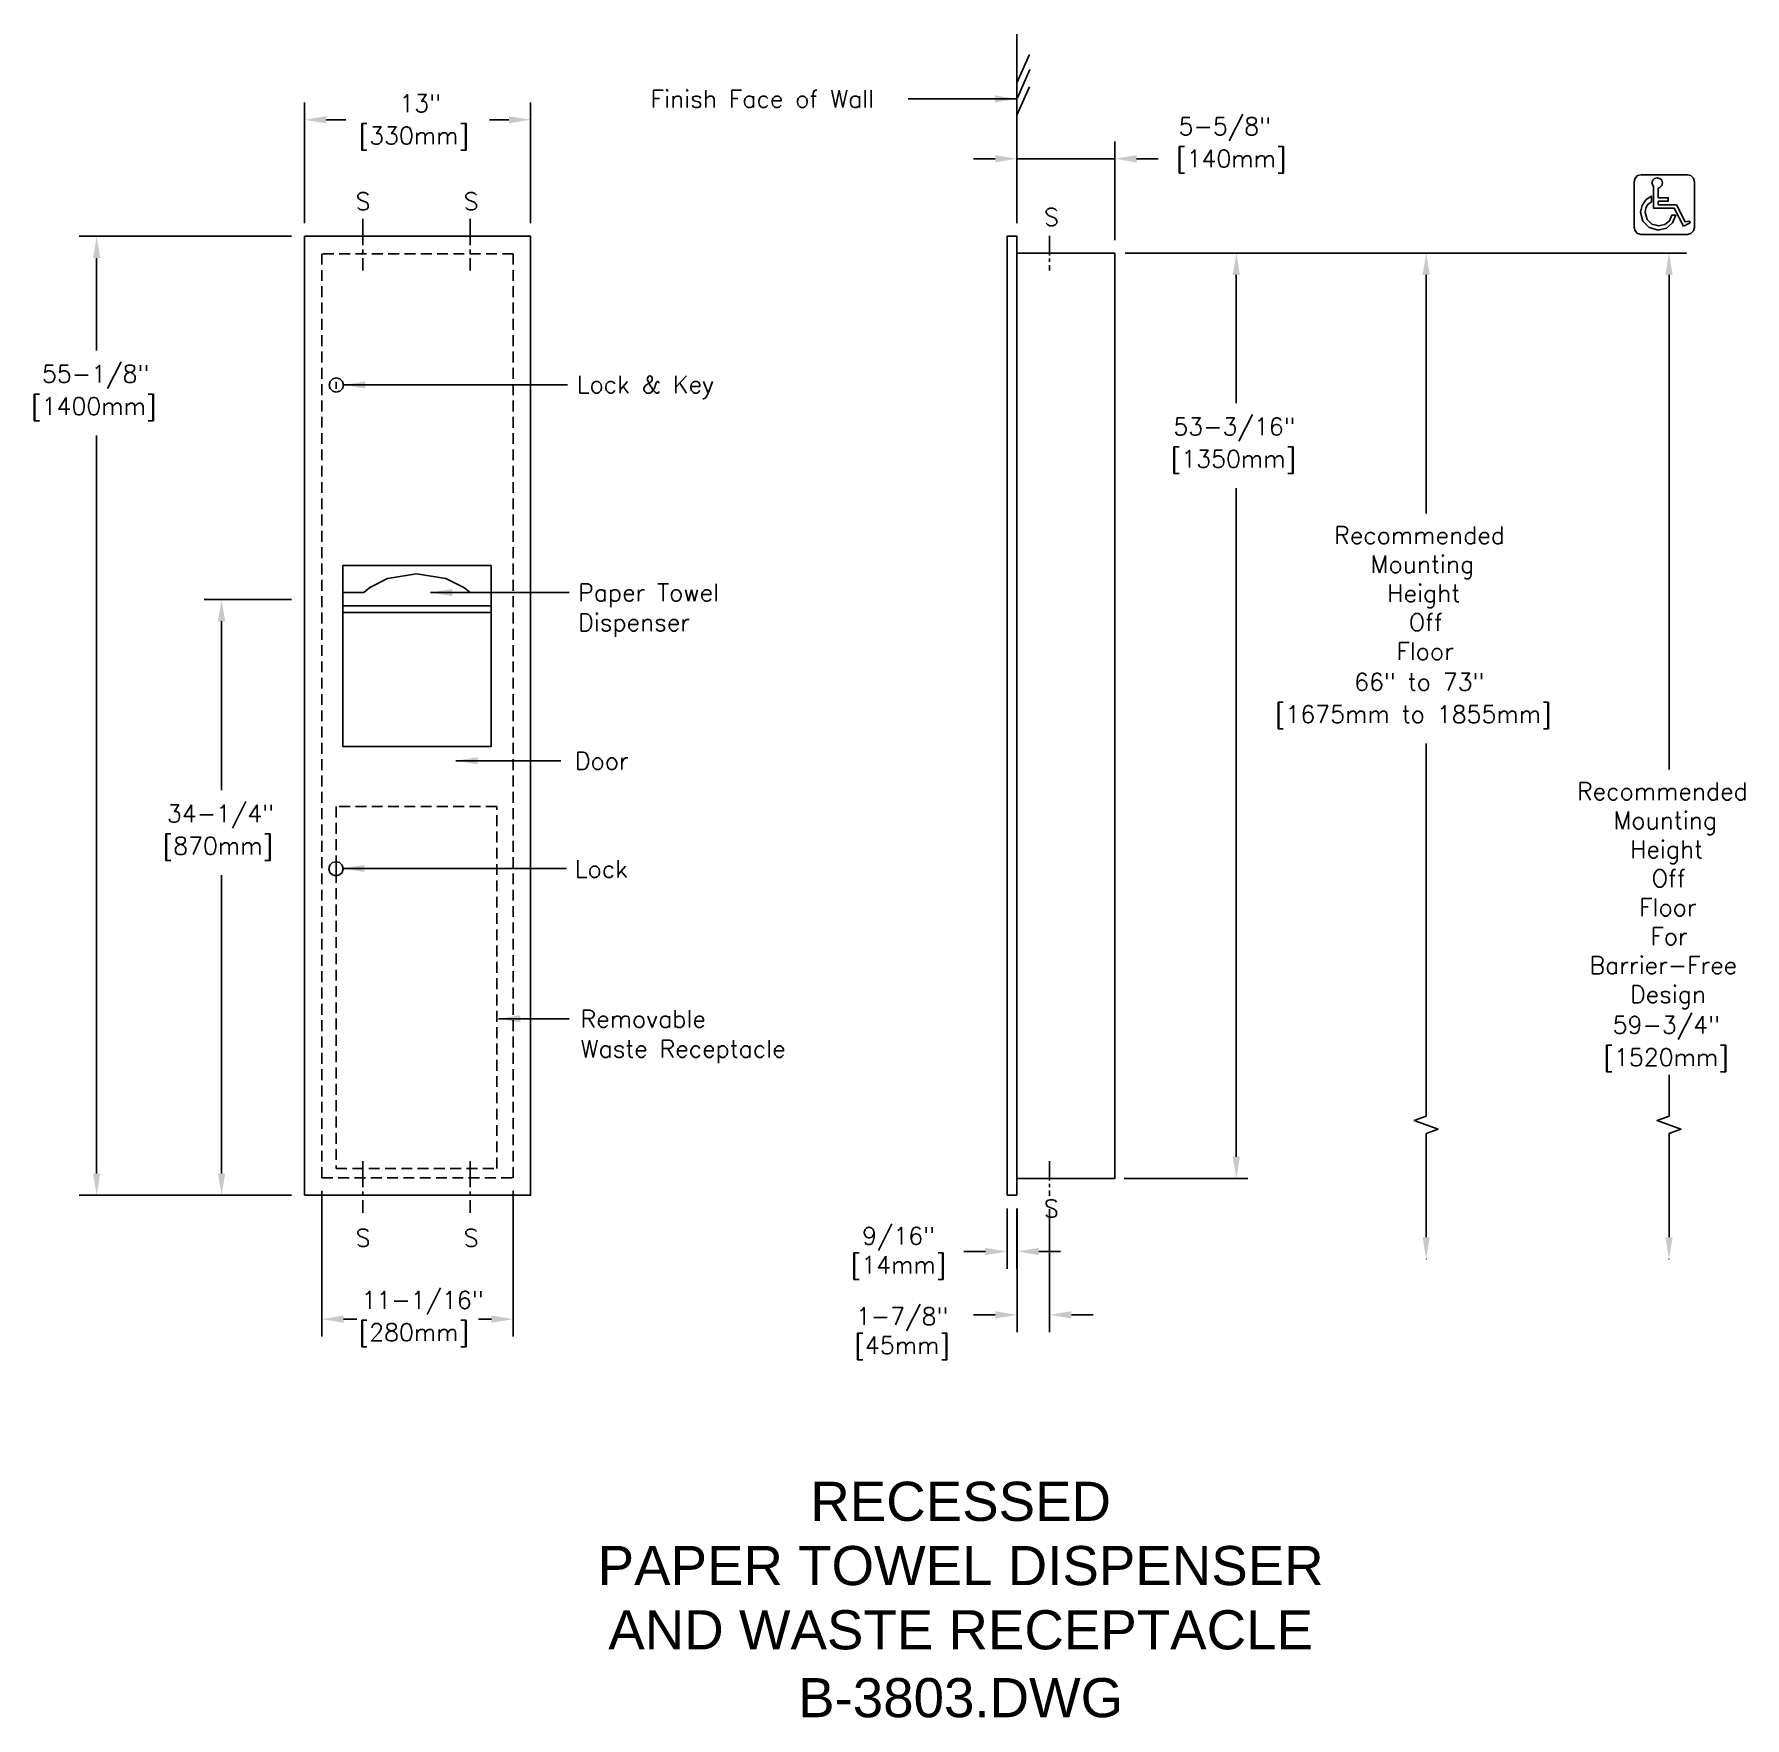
# Model space of a CAD drawing. Extents: x 6.3 to 104.6, y 2.9 to 99.6.
import ezdxf
from ezdxf.enums import TextEntityAlignment as Align

# ---------------------------------------------------------------- set-up
doc = ezdxf.new("R2010")
doc.units = 0
doc.header["$MEASUREMENT"] = 0
doc.header["$PDMODE"] = 35
doc.header["$PDSIZE"] = 0.000315
doc.linetypes.add('CENTER2', pattern=[1.125, 0.75, -0.125, 0.125, -0.125])
doc.linetypes.add('HIDDEN2', pattern=[0.1875, 0.125, -0.0625])
doc.layers.get('Defpoints').update_dxf_attribs({"linetype": 'CONTINUOUS'})
for name, color, linetype in [('detail', 4, 'CONTINUOUS'), ('dim', 1, 'CONTINUOUS'), ('text', 2, 'CONTINUOUS')]:
    doc.layers.add(name, color=color, linetype=linetype)
doc.styles.add('Arial_5', font='arial.ttf', dxfattribs={"height": 5})
doc.styles.add('DIM_S_8', font='simplex.shx', dxfattribs={"height": 1})
doc.dimstyles.new('DIM_S_7', dxfattribs={"dimtxt": 0.12, "dimasz": 1.25, "dimexe": 1, "dimexo": 0.75, "dimgap": 0.75, "dimtad": 1, "dimtih": 1, "dimtoh": 1, "dimdec": 4, "dimrnd": 0.0625, "dimzin": 0, "dimdsep": 46, "dimlunit": 4, "dimtxsty": 'DIM_S_8', "dimcen": 0.09375, "dimaunit": 1, "dimadec": 0, "dimazin": 0, "dimtfac": 1, "dimtdec": 4, "dimtofl": 0, "dimtmove": 2, "dimatfit": 3, "dimfxl": 1, "dimtolj": 1, "dimtzin": 0, "dimarcsym": 0})

# ---------------------------------------------------------------- blocks, each defined once
blk = doc.blocks.new('*D9')
at = {"layer": 'Defpoints', "color": 0, "linetype": 'Continuous'}
for p in [(62.777, 32.88), (64.653, 32.861), (64.653, 26.026)]:
    blk.add_point(p, dxfattribs=at)
at = {"layer": 'dim', "color": 0, "linetype": 'Continuous', "lineweight": -2}
for p, q in [((62.777, 32.13), (62.777, 25.026)), ((64.653, 32.111), (64.653, 25.026)), ((61.527, 26.026), (60.277, 26.026)), ((65.903, 26.026), (67.153, 26.026))]:
    blk.add_line(p, q, dxfattribs=at)
at = {"layer": 'dim', "color": 0, "linetype": 'Continuous'}
for points in [[(61.527, 26.235), (61.527, 25.818), (62.777, 26.026)], [(65.903, 26.235), (65.903, 25.818), (64.653, 26.026)]]:
    blk.add_solid(points, dxfattribs=at)
at = {"layer": 'dim', "color": 0, "linetype": 'Continuous', "insert": (56.175, 24.946), "char_height": 1, "attachment_point": 5, "style": 'DIM_S_8'}
blk.add_mtext('\\A1;1-7/8"\\P[45mm]', dxfattribs=at)

msp = doc.modelspace()

# ---------------------------------------------------------------- linework, layer by layer
at = {"layer": 'Defpoints', "color": 0, "linetype": 'ByBlock'}
msp.add_point((66.39943, 87.05614), dxfattribs=at)
msp.add_point((66.39943, 87.05614), dxfattribs=at)
at = {"layer": 'detail', "linetype": 'Continuous'}
for p, q in [((62.77443, 88.88606), (62.77443, 99.64186)), ((100.69605, 89.84208), (99.64571, 89.84208)), ((101.18414, 88.85258), (100.69605, 89.84208)), ((101.09136, 88.60619), (101.26282, 88.69308)), ((101.26282, 88.69308), (101.25926, 88.70028)), ((62.21193, 88.02521), (62.21193, 32.89957)), ((62.21193, 88.02521), (62.77443, 88.02521)), ((62.77443, 88.02521), (62.77443, 32.89957)), ((62.77443, 88.02521), (62.77443, 32.89957)), ((62.77443, 87.05614), (68.39943, 87.05614)), ((68.39943, 87.05614), (68.39943, 33.86864)), ((62.77443, 33.86864), (68.39943, 33.86864)), ((62.21193, 32.89957), (62.77443, 32.89957))]:
    msp.add_line(p, q, dxfattribs=at)
at = {"layer": 'detail', "linetype": 'HIDDEN2', "ltscale": 5}
for p, q in [((32.86735, 55.24084), (23.62958, 55.24084)), ((23.62958, 55.24084), (23.62958, 34.43766)), ((32.86735, 34.43766), (32.86735, 55.24084)), ((23.62958, 34.43766), (32.86735, 34.43766))]:
    msp.add_line(p, q, dxfattribs=at)
at = {"layer": 'detail', "linetype": 'Continuous'}
for points in [[(63.50216, 98.48368), (62.77443, 96.85659)], [(63.52351, 97.60601), (62.7957, 95.97858)], [(63.50216, 96.62087), (62.77443, 94.99378)], [(99.64571, 90.80172), (99.74198, 90.82765), (99.85181, 90.93706), (99.89361, 91.09099), (99.85181, 91.2448), (99.74198, 91.35411), (99.5875, 91.39571), (99.43298, 91.35411), (99.3232, 91.2448), (99.28144, 91.09099), (99.3232, 90.93706), (99.37104, 90.88938)], [(99.37104, 90.88938), (99.37104, 89.65044)], [(99.64571, 90.2389), (99.64571, 90.80172)], [(99.37104, 89.65044), (99.64571, 89.65044)], [(99.64571, 90.04725), (100.22289, 90.04725), (100.22289, 90.2389), (99.64571, 90.2389)], [(99.64571, 89.84208), (99.64571, 90.04725)], [(99.64571, 89.65044), (100.55801, 89.65044)], [(100.55801, 89.65044), (101.09136, 88.60619)], [(101.25926, 88.70028), (101.38078, 88.75119), (101.45864, 88.8073), (101.47676, 88.85815), (101.42633, 88.8878), (101.32051, 88.88561), (101.18414, 88.85258)], [(23.63943, 79.88441), (23.4331, 79.82861), (23.28645, 79.68194), (23.23065, 79.47554)], [(23.63124, 79.66288), (23.63124, 79.2561)], [(24.04796, 79.47554), (23.99216, 79.68194), (23.8456, 79.82861), (23.63943, 79.88441)], [(23.23065, 79.47554), (23.28645, 79.26921), (23.4331, 79.12256), (23.63943, 79.06676)], [(23.63943, 79.06676), (23.8456, 79.12256), (23.99216, 79.26921), (24.04796, 79.47554)], [(25.21549, 67.55636), (25.56593, 67.83391), (26.59191, 68.34938), (28.25541, 68.62694)], [(28.25541, 68.62694), (29.92989, 68.34938), (30.97647, 67.83391), (31.33804, 67.55636)], [(24.01676, 67.55636), (25.21549, 67.55636)], [(31.33804, 67.55636), (32.537, 67.55636)], [(32.537, 66.78539), (24.01676, 66.78539)], [(24.01676, 66.40026), (32.537, 66.40026)], [(23.63124, 51.913), (23.63124, 51.48495)]]:
    msp.add_lwpolyline(points, dxfattribs=at)
for points in [[(101.31852, 88.13704), (101.52313, 88.19216), (101.66844, 88.337), (101.72371, 88.5407), (101.72371, 91.16449), (101.66844, 91.36825), (101.52313, 91.51301), (101.31852, 91.56807), (98.66197, 91.56807), (98.45748, 91.51301), (98.3121, 91.36825), (98.25678, 91.16449), (98.25678, 88.5407), (98.3121, 88.337), (98.45748, 88.19216), (98.66197, 88.13704)], [(100.65605, 89.23905), (100.47117, 88.80291), (100.1152, 88.49986), (99.64481, 88.38632), (99.12749, 88.52575), (98.75969, 88.89208), (98.61968, 89.40736), (98.71325, 89.80272), (98.9465, 90.13655), (99.24824, 90.33784), (99.2512, 90.00517), (99.0471, 89.85636), (98.93514, 89.65302), (98.90099, 89.38596), (99.00597, 88.99958), (99.28182, 88.72486), (99.66988, 88.6203), (100.02253, 88.70189), (100.28948, 88.92255), (100.42825, 89.24607)], [(21.81216, 32.89957), (34.81216, 32.89957), (34.81216, 88.02521), (21.81216, 88.02521)], [(24.01676, 58.69171), (32.537, 58.69171), (32.537, 69.09783), (24.01676, 69.09783)], [(23.62569, 51.25849), (23.83209, 51.31436), (23.97876, 51.46111), (24.03456, 51.66736), (23.97876, 51.8737), (23.83209, 52.02032), (23.62569, 52.07612), (23.41954, 52.02032), (23.27302, 51.8737), (23.21724, 51.66736), (23.27302, 51.46111), (23.41954, 51.31436)], [(23.62569, 51.25849), (23.83209, 51.31436), (23.97876, 51.46111), (24.03456, 51.66736), (23.97876, 51.8737), (23.83209, 52.02032), (23.62569, 52.07612), (23.41954, 52.02032), (23.27302, 51.8737), (23.21724, 51.66736), (23.27302, 51.46111), (23.41954, 51.31436)]]:
    msp.add_lwpolyline(points, close=True, dxfattribs=at)
at = {"layer": 'detail', "linetype": 'CENTER2', "ltscale": 2}
for points in [[(25.17254, 89.02521), (25.17254, 86.05646)], [(31.33804, 89.02521), (31.33804, 86.05646)], [(25.17254, 34.86832), (25.17254, 31.89957)], [(31.33804, 34.86832), (31.33804, 31.89957)]]:
    msp.add_lwpolyline(points, dxfattribs=at)
at = {"layer": 'detail', "linetype": 'CENTER2', "ltscale": 1.5}
for points in [[(64.6491, 88.05614), (64.6491, 86.05614)], [(64.65081, 34.86864), (64.65081, 32.86864)]]:
    msp.add_lwpolyline(points, dxfattribs=at)
at = {"layer": 'detail', "linetype": 'HIDDEN2', "ltscale": 5}
msp.add_lwpolyline([(22.81216, 33.89957), (33.81216, 33.89957), (33.81216, 87.02521), (22.81216, 87.02521)], close=True, dxfattribs=at)
at = {"layer": 'dim', "linetype": 'Continuous'}
for p, q in [((21.81216, 88.77521), (21.81216, 95.72559)), ((34.81216, 88.77521), (34.81216, 95.72559)), ((23.06216, 94.72559), (24.18121, 94.72559)), ((33.56216, 94.72559), (32.44312, 94.72559)), ((62.77443, 88.77521), (62.77443, 93.48227)), ((68.39943, 87.80614), (68.39943, 93.48227)), ((61.52443, 92.48227), (60.27443, 92.48227)), ((62.77443, 92.48227), (68.39943, 92.48227)), ((69.64943, 92.48227), (70.89943, 92.48227)), ((21.06216, 88.02521), (8.86276, 88.02521)), ((9.86276, 86.77521), (9.86276, 81.46287)), ((69.00071, 87.05614), (72.9526, 87.05614)), ((72.37274, 87.05614), (87.30122, 87.05614)), ((72.43335, 87.05614), (101.26227, 87.05614)), ((75.38525, 85.80614), (75.38525, 78.43356)), ((86.30122, 85.80614), (86.30122, 72.08832)), ((100.26227, 85.80614), (100.26227, 57.37053)), ((9.86276, 34.14957), (9.86276, 76.58192)), ((75.38525, 35.11864), (75.38525, 73.55261)), ((21.06216, 67.14957), (16.04424, 67.14957)), ((17.04424, 65.89957), (17.04424, 56.18821)), ((86.30122, 37.44895), (86.30122, 58.87403)), ((17.04424, 34.14957), (17.04424, 51.30725)), ((100.26227, 37.44895), (100.26227, 39.15624)), ((86.30122, 30.48319), (86.30122, 36.44895)), ((100.26227, 30.48319), (100.26227, 36.44895)), ((68.9401, 33.86864), (76.04683, 33.86864)), ((21.06216, 32.89957), (8.86276, 32.89957)), ((21.06216, 32.89957), (16.04424, 32.89957)), ((22.81216, 33.14957), (22.81216, 24.78109)), ((33.81216, 33.14957), (33.81216, 24.78109)), ((62.21193, 32.14957), (62.21193, 28.6695)), ((62.77443, 32.14957), (62.77443, 28.6695)), ((60.96193, 29.6695), (59.71193, 29.6695)), ((64.02443, 29.6695), (65.27443, 29.6695)), ((24.06216, 25.78109), (24.81216, 25.78109)), ((32.56216, 25.78109), (31.81216, 25.78109))]:
    msp.add_line(p, q, dxfattribs=at)
for points in [[(86.30122, 30.79569), (86.30122, 36.44895), (86.98809, 36.69895), (85.61435, 37.19895), (86.30122, 37.44895), (86.30122, 41.87362)], [(100.26227, 30.79569), (100.26227, 36.44895), (100.94914, 36.69895), (99.5754, 37.19895), (100.26227, 37.44895), (100.26227, 39.81942)]]:
    msp.add_lwpolyline(points, dxfattribs=at)
for p in [(86.30122, 29.23319), (100.26227, 29.23319)]:
    msp.add_point(p, dxfattribs=at)
for points in [[(23.06216, 94.93392), (23.06216, 94.51725), (21.81216, 94.72559)], [(33.56216, 94.93392), (33.56216, 94.51725), (34.81216, 94.72559)], [(61.52443, 92.69061), (61.52443, 92.27394), (62.77443, 92.48227)], [(69.64943, 92.69061), (69.64943, 92.27394), (68.39943, 92.48227)], [(9.65443, 86.77521), (10.07109, 86.77521), (9.86276, 88.02521)], [(75.17691, 85.80614), (75.59358, 85.80614), (75.38525, 87.05614)], [(86.09288, 85.80614), (86.50955, 85.80614), (86.30122, 87.05614)], [(100.05394, 85.80614), (100.47061, 85.80614), (100.26227, 87.05614)], [(16.8359, 65.89957), (17.25257, 65.89957), (17.04424, 67.14957)], [(75.17691, 35.11864), (75.59358, 35.11864), (75.38525, 33.86864)], [(9.65443, 34.14957), (10.07109, 34.14957), (9.86276, 32.89957)], [(16.8359, 34.14957), (17.25257, 34.14957), (17.04424, 32.89957)], [(60.96193, 29.87783), (60.96193, 29.46117), (62.21193, 29.6695)], [(64.02443, 29.87783), (64.02443, 29.46117), (62.77443, 29.6695)], [(86.09288, 30.48319), (86.50955, 30.48319), (86.30122, 29.23319)], [(100.05394, 30.48319), (100.47061, 30.48319), (100.26227, 29.23319)], [(24.06216, 25.98942), (24.06216, 25.57276), (22.81216, 25.78109)], [(32.56216, 25.98942), (32.56216, 25.57276), (33.81216, 25.78109)]]:
    msp.add_solid(points, dxfattribs=at)

# ---------------------------------------------------------------- texts
at = {"layer": 'dim', "linetype": 'Continuous', "style": 'DIM_S_8'}
for s, p in [('Finish Face of Wall', (41.71294, 95.42298)), ('13"', (27.26454, 95.1696)), ('[330mm]', (24.93121, 93.31246)), ('5-5/8"', (72.06961, 93.84782)), ('[140mm]', (71.92676, 91.99068)), ('S', (24.75121, 89.53947)), ('S', (30.96336, 89.53947)), ('S', (64.32968, 88.63527)), ('55-1/8"', (6.7199, 79.61763)), ('Lock & Key', (37.47017, 79.01378)), ('[1400mm]', (6.10085, 77.76049)), ('53-3/16"', (71.7662, 76.58832)), ('[1350mm]', (71.62334, 74.73118)), ('Recommended', (81.0155, 70.33832)), ('Mounting', (83.11074, 68.67165)), ('Paper Towel', (37.54585, 67.0457)), ('Height', (84.06312, 67.00498)), ('Dispenser', (37.54585, 65.33141)), ('Off', (85.30122, 65.33832)), ('Floor', (84.58693, 63.67165)), ('66" to 73"', (82.15836, 61.90974)), ('[1675mm to 1855mm]', (77.61074, 60.0526)), ('Door', (37.36218, 57.37477)), ('Recommended', (94.97656, 55.62053)), ('34-1/4"', (13.90138, 54.34297)), ('Mounting', (97.0718, 53.95386)), ('[870mm]', (13.66328, 52.48582)), ('Height', (98.02418, 52.28719)), ('Lock', (37.36218, 51.15781)), ('Off', (99.26227, 50.62053)), ('Floor', (98.54799, 48.95386)), ('For', (99.19085, 47.28719)), ('Barrier-Free', (95.69085, 45.62053)), ('Design', (98.02418, 43.95386)), ('Removable', (37.68797, 42.53663)), ('59-3/4"', (97.02418, 42.19195)), ('Waste Receptacle', (37.68797, 40.82234)), ('[1520mm]', (96.50037, 40.33481)), ('S', (64.32424, 31.63932)), ('S', (24.75121, 29.95341)), ('S', (30.96336, 29.95341)), ('11-1/16"', (25.08953, 26.38133)), ('[280mm]', (24.93121, 24.52418))]:
    msp.add_text(s, height=1, dxfattribs=at).set_placement(p)
at = {"layer": 'dim', "linetype": 'Continuous', "insert": (55.96909, 29.56681), "char_height": 1, "attachment_point": 5, "style": 'DIM_S_8'}
msp.add_mtext('\\A1;9/16"\\P[14mm]', dxfattribs=at)
at = {"layer": 'text', "style": 'Arial_5'}
for s, p in [('RECESSED', (59.53626, 14.1844)), ('PAPER TOWEL DISPENSER', (59.53626, 10.49094)), ('AND WASTE RECEPTACLE', (59.53626, 6.79747)), ('B-3803.DWG', (59.53626, 2.89714))]:
    msp.add_text(s, height=2.25, dxfattribs=at).set_placement(p, align=Align.CENTER)

# ---------------------------------------------------------------- dimensions: what is measured, and where the dimension line sits
at = {"layer": 'dim', "linetype": 'Continuous'}
dim = msp.add_linear_dim(base=(64.65336, 26.0264), p1=(62.77739, 32.88031), p2=(64.65336, 32.86104), text='1-7/8"\\P[45mm]', dimstyle='DIM_S_7', override={"dimpost": '\\X'}, dxfattribs=at)
dim.commit()
dim.dimension.update_dxf_attribs({"geometry": '*D9', "text_midpoint": (56.17512, 24.94649), "dimtype": 160})

# ---------------------------------------------------------------- leaders
for points in [[(62.75772, 95.92396), (56.52815, 95.92396)], [(24.05752, 79.48082), (36.9261, 79.48082)], [(29.05231, 67.54865), (37.03409, 67.54865)], [(30.51836, 57.87773), (36.54541, 57.87773)], [(24.00262, 51.69025), (36.8712, 51.69025)], [(32.96406, 43.04588), (37.03639, 43.04588)]]:
    msp.add_leader(points, dimstyle='DIM_S_7', dxfattribs=at)

doc.saveas('drawing.dxf')
